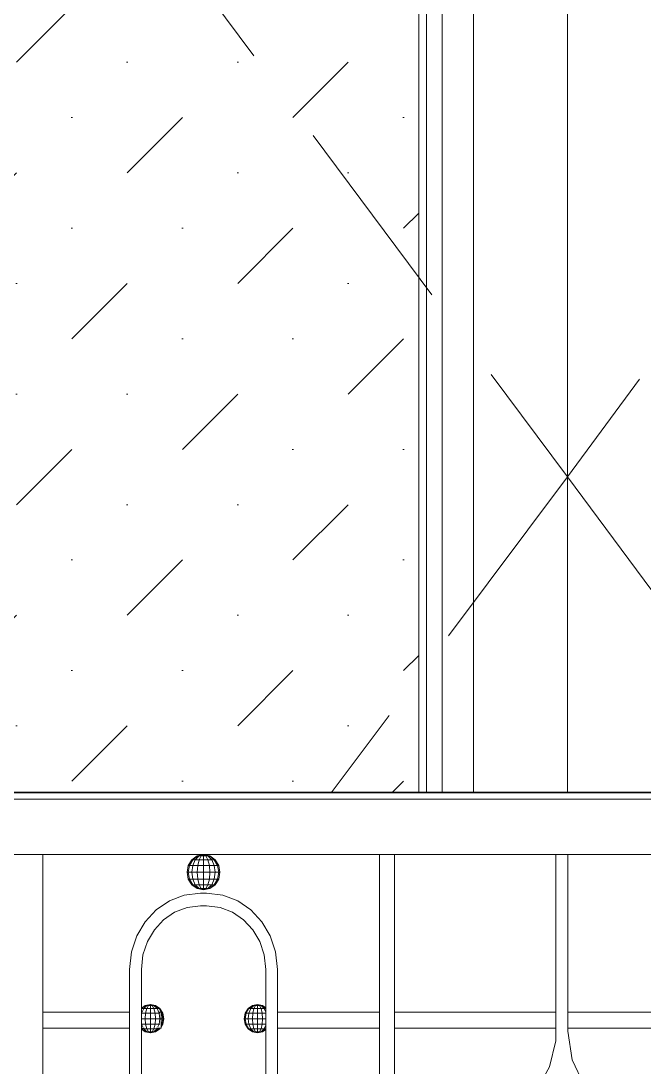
# Model space of a CAD drawing. Header units: millimetres. Extents: x 1832547 to 2001569, y -558009 to -417808.
# Drawn here: x 1888791 to 1889189, y -522876 to -522207 of the extents above; entities that cross this region are included whole.
import ezdxf
from ezdxf.xclip import XClip

# ---------------------------------------------------------------- set-up
doc = ezdxf.new("R2010")
doc.units = ezdxf.units.MM
doc.header["$MEASUREMENT"] = 0
doc.header["$XCLIPFRAME"] = 0
doc.linetypes.add('HIDDEN', pattern=[9.525, 6.35, -3.175])
for name, color, linetype, lineweight in [('CA. HATCH', 250, 'CONTINUOUS', 9), ('CA. TUONG', 30, 'CONTINUOUS', 30), ('CA.dim 08', 8, 'CONTINUOUS', 13), ('CA.khuat 75', 75, 'HIDDEN', 9), ('CA.noi that 15', 15, 'CONTINUOUS', 9), ('CA.thay 145', 145, 'CONTINUOUS', 18), ('CA_manh 08', 8, 'CONTINUOUS', 9)]:
    doc.layers.add(name, color=color, linetype=linetype, lineweight=lineweight)

# ---------------------------------------------------------------- blocks, each defined once
blk = doc.blocks.new('\xad54t54')
at = {"layer": 'CA. HATCH'}
h = blk.add_hatch(dxfattribs=at)
h.set_pattern_fill('MUDST', color=256, scale=200, angle=45, double=1)
h.paths.add_polyline_path([(1844214.98, -519021.52), (1844865.11, -519021.52), (1844865.11, -516941.52), (1844214.98, -516941.52)])
h.paths.add_polyline_path([(1845703.34, -519021.52), (1845055.11, -519021.52), (1845055.11, -516941.52), (1845703.34, -516941.52)])
at = {"layer": 'CA.dim 08'}
for points in [[(1844209.98, -519026.52), (1844870.11, -519026.52), (1844870.11, -516936.52), (1844209.98, -516936.52)], [(1844214.98, -519021.52), (1844865.11, -519021.52), (1844865.11, -516941.52), (1844214.98, -516941.52)]]:
    blk.add_lwpolyline(points, close=True, dxfattribs=at)
at = {"layer": 'CA.khuat 75', "ltscale": 20}
for points in [[(1844114.98, -516846.52), (1844960.11, -517981.52), (1844113.09, -519116.52)], [(1845798.34, -516846.52), (1844960.11, -517981.52), (1845800.23, -519116.52)]]:
    blk.add_lwpolyline(points, dxfattribs=at)
at = {"layer": 'CA.noi that 15'}
blk.add_lwpolyline([(1844199.98, -519036.52), (1844880.11, -519036.52), (1844880.11, -516926.52), (1844199.98, -516926.52)], close=True, dxfattribs=at)
at = {"layer": 'CA.thay 145'}
for points in [[(1844119.98, -519116.52), (1844960.11, -519116.52), (1844960.11, -516846.52), (1844119.98, -516846.52)], [(1845800.23, -519116.52), (1844960.11, -519116.52), (1844960.11, -516846.52), (1845800.23, -516846.52)], [(1844179.98, -519056.52), (1844900.11, -519056.52), (1844900.11, -516906.52), (1844179.98, -516906.52)]]:
    blk.add_lwpolyline(points, close=True, dxfattribs=at)

msp = doc.modelspace()

# ---------------------------------------------------------------- linework, layer by layer
at = {"layer": 'CA_manh 08'}
for p, q in [((1887851.61, -522700.22), (1890433.98, -522700.22)), ((1890433.98, -522704.8), (1887851.61, -522704.8)), ((1888805.25, -522740.22), (1888777.32, -522740.22)), ((1888805.25, -522840.99), (1888805.25, -522740.22)), ((1888805.25, -522740.22), (1888907.96, -522740.22)), ((1888900.52, -522743.53), (1888903.93, -522741.08)), ((1888901.09, -522743.53), (1888904.24, -522741.08)), ((1888902.7, -522743.53), (1888905.11, -522741.08)), ((1888903.93, -522741.08), (1888907.96, -522740.22)), ((1888904.24, -522741.08), (1888903.93, -522741.08)), ((1888904.24, -522741.08), (1888907.96, -522740.22)), ((1888905.11, -522741.08), (1888904.24, -522741.08)), ((1888905.11, -522741.08), (1888907.96, -522740.22)), ((1888906.42, -522741.08), (1888905.11, -522741.08)), ((1888905.11, -522743.53), (1888906.42, -522741.08)), ((1888906.42, -522741.08), (1888907.96, -522740.22)), ((1888907.96, -522741.08), (1888906.42, -522741.08)), ((1888907.96, -522740.22), (1888907.96, -522741.08)), ((1888909.5, -522741.08), (1888907.96, -522740.22)), ((1888910.8, -522741.08), (1888907.96, -522740.22)), ((1888911.67, -522741.08), (1888907.96, -522740.22)), ((1888911.98, -522741.08), (1888907.96, -522740.22)), ((1888907.96, -522740.22), (1889020.42, -522740.22)), ((1888909.5, -522741.08), (1888907.96, -522741.08)), ((1888907.96, -522741.08), (1888907.96, -522743.53)), ((1888910.8, -522741.08), (1888909.5, -522741.08)), ((1888910.8, -522743.53), (1888909.5, -522741.08)), ((1888911.67, -522741.08), (1888910.8, -522741.08)), ((1888913.21, -522743.53), (1888910.8, -522741.08)), ((1888911.98, -522741.08), (1888911.67, -522741.08)), ((1888914.82, -522743.53), (1888911.67, -522741.08)), ((1888915.39, -522743.53), (1888911.98, -522741.08)), ((1889029.88, -522740.22), (1889020.42, -522740.22)), ((1889020.42, -522740.22), (1889020.42, -522840.99)), ((1889029.88, -522740.22), (1889133.08, -522740.22)), ((1889029.88, -522840.99), (1889029.88, -522740.22)), ((1889133.08, -522740.22), (1889133.08, -522840.99)), ((1889133.08, -522740.22), (1889140.65, -522740.22)), ((1889140.65, -522840.99), (1889140.65, -522740.22)), ((1889140.65, -522740.22), (1889242.49, -522740.22)), ((1888897.44, -522751.52), (1888898.24, -522747.19)), ((1888898.24, -522747.19), (1888900.52, -522743.53)), ((1888898.98, -522747.19), (1888898.24, -522747.19)), ((1888898.24, -522751.52), (1888898.98, -522747.19)), ((1888898.98, -522747.19), (1888901.09, -522743.53)), ((1888901.09, -522747.19), (1888898.98, -522747.19)), ((1888901.09, -522743.53), (1888900.52, -522743.53)), ((1888900.52, -522751.52), (1888901.09, -522747.19)), ((1888902.7, -522743.53), (1888901.09, -522743.53)), ((1888901.09, -522747.19), (1888902.7, -522743.53)), ((1888904.24, -522747.19), (1888901.09, -522747.19)), ((1888905.11, -522743.53), (1888902.7, -522743.53)), ((1888903.93, -522751.52), (1888904.24, -522747.19)), ((1888904.24, -522747.19), (1888905.11, -522743.53)), ((1888907.96, -522747.19), (1888904.24, -522747.19)), ((1888907.96, -522743.53), (1888905.11, -522743.53)), ((1888910.8, -522743.53), (1888907.96, -522743.53)), ((1888907.96, -522743.53), (1888907.96, -522747.19)), ((1888911.67, -522747.19), (1888907.96, -522747.19)), ((1888907.96, -522747.19), (1888907.96, -522751.52)), ((1888913.21, -522743.53), (1888910.8, -522743.53)), ((1888911.67, -522747.19), (1888910.8, -522743.53)), ((1888914.82, -522747.19), (1888911.67, -522747.19)), ((1888911.98, -522751.52), (1888911.67, -522747.19)), ((1888914.82, -522743.53), (1888913.21, -522743.53)), ((1888914.82, -522747.19), (1888913.21, -522743.53)), ((1888915.39, -522743.53), (1888914.82, -522743.53)), ((1888916.93, -522747.19), (1888914.82, -522743.53)), ((1888916.93, -522747.19), (1888914.82, -522747.19)), ((1888915.39, -522751.52), (1888914.82, -522747.19)), ((1888917.67, -522747.19), (1888915.39, -522743.53)), ((1888917.67, -522747.19), (1888916.93, -522747.19)), ((1888917.67, -522751.52), (1888916.93, -522747.19)), ((1888918.47, -522751.52), (1888917.67, -522747.19)), ((1888898.24, -522751.52), (1888897.44, -522751.52)), ((1888898.24, -522755.84), (1888897.44, -522751.52)), ((1888900.52, -522751.52), (1888898.24, -522751.52)), ((1888898.98, -522755.84), (1888898.24, -522751.52)), ((1888898.98, -522755.84), (1888898.24, -522755.84)), ((1888900.52, -522759.5), (1888898.24, -522755.84)), ((1888901.09, -522755.84), (1888898.98, -522755.84)), ((1888901.09, -522759.5), (1888898.98, -522755.84)), ((1888903.93, -522751.52), (1888900.52, -522751.52)), ((1888901.09, -522755.84), (1888900.52, -522751.52)), ((1888904.24, -522755.84), (1888901.09, -522755.84)), ((1888902.7, -522759.5), (1888901.09, -522755.84)), ((1888907.96, -522751.52), (1888903.93, -522751.52)), ((1888904.24, -522755.84), (1888903.93, -522751.52)), ((1888907.96, -522755.84), (1888904.24, -522755.84)), ((1888905.11, -522759.5), (1888904.24, -522755.84)), ((1888911.98, -522751.52), (1888907.96, -522751.52)), ((1888907.96, -522751.52), (1888907.96, -522755.84)), ((1888911.67, -522755.84), (1888907.96, -522755.84)), ((1888907.96, -522755.84), (1888907.96, -522759.5)), ((1888910.8, -522759.5), (1888911.67, -522755.84)), ((1888911.67, -522755.84), (1888911.98, -522751.52)), ((1888914.82, -522755.84), (1888911.67, -522755.84)), ((1888915.39, -522751.52), (1888911.98, -522751.52)), ((1888913.21, -522759.5), (1888914.82, -522755.84)), ((1888914.82, -522755.84), (1888915.39, -522751.52)), ((1888916.93, -522755.84), (1888914.82, -522755.84)), ((1888914.82, -522759.5), (1888916.93, -522755.84)), ((1888917.67, -522751.52), (1888915.39, -522751.52)), ((1888915.39, -522759.5), (1888917.67, -522755.84)), ((1888916.93, -522755.84), (1888917.67, -522751.52)), ((1888917.67, -522755.84), (1888916.93, -522755.84)), ((1888918.47, -522751.52), (1888917.67, -522751.52)), ((1888917.67, -522755.84), (1888918.47, -522751.52)), ((1888901.09, -522759.5), (1888900.52, -522759.5)), ((1888903.93, -522761.95), (1888900.52, -522759.5)), ((1888902.7, -522759.5), (1888901.09, -522759.5)), ((1888904.24, -522761.95), (1888901.09, -522759.5)), ((1888905.11, -522759.5), (1888902.7, -522759.5)), ((1888905.11, -522761.95), (1888902.7, -522759.5)), ((1888904.24, -522761.95), (1888903.93, -522761.95)), ((1888907.96, -522762.81), (1888903.93, -522761.95)), ((1888905.11, -522761.95), (1888904.24, -522761.95)), ((1888907.96, -522762.81), (1888904.24, -522761.95)), ((1888907.96, -522759.5), (1888905.11, -522759.5)), ((1888906.42, -522761.95), (1888905.11, -522759.5)), ((1888906.42, -522761.95), (1888905.11, -522761.95)), ((1888907.96, -522762.81), (1888905.11, -522761.95)), ((1888907.96, -522761.95), (1888906.42, -522761.95)), ((1888907.96, -522762.81), (1888906.42, -522761.95)), ((1888910.8, -522759.5), (1888907.96, -522759.5)), ((1888907.96, -522759.5), (1888907.96, -522761.95)), ((1888909.5, -522761.95), (1888907.96, -522761.95)), ((1888907.96, -522761.95), (1888907.96, -522762.81)), ((1888907.96, -522762.81), (1888911.98, -522761.95)), ((1888907.96, -522762.81), (1888911.67, -522761.95)), ((1888907.96, -522762.81), (1888910.8, -522761.95)), ((1888907.96, -522762.81), (1888909.5, -522761.95)), ((1888909.5, -522761.95), (1888910.8, -522759.5)), ((1888910.8, -522761.95), (1888909.5, -522761.95)), ((1888913.21, -522759.5), (1888910.8, -522759.5)), ((1888910.8, -522761.95), (1888913.21, -522759.5)), ((1888911.67, -522761.95), (1888910.8, -522761.95)), ((1888911.67, -522761.95), (1888914.82, -522759.5)), ((1888911.98, -522761.95), (1888911.67, -522761.95)), ((1888911.98, -522761.95), (1888915.39, -522759.5)), ((1888914.82, -522759.5), (1888913.21, -522759.5)), ((1888914.82, -522759.5), (1888915.39, -522759.5)), ((1888886.11, -522769.81), (1888877.68, -522775.57)), ((1888895.67, -522766.14), (1888886.11, -522769.81)), ((1888906.07, -522764.85), (1888895.67, -522766.14)), ((1888909.85, -522764.85), (1888906.07, -522764.85)), ((1888920.25, -522766.14), (1888909.85, -522764.85)), ((1888929.81, -522769.81), (1888920.25, -522766.14)), ((1888938.24, -522775.57), (1888929.81, -522769.81)), ((1888877.68, -522775.57), (1888870.65, -522783.12)), ((1888889.45, -522777.11), (1888897.42, -522774.05)), ((1888897.42, -522774.05), (1888906.1, -522772.97)), ((1888906.1, -522772.97), (1888909.82, -522772.97)), ((1888909.82, -522772.97), (1888918.5, -522774.05)), ((1888918.5, -522774.05), (1888926.46, -522777.11)), ((1888945.27, -522783.12), (1888938.24, -522775.57)), ((1888870.65, -522783.12), (1888865.29, -522792.18)), ((1888876.56, -522788.22), (1888882.42, -522781.92)), ((1888882.42, -522781.92), (1888889.45, -522777.11)), ((1888926.46, -522777.11), (1888933.49, -522781.92)), ((1888933.49, -522781.92), (1888939.36, -522788.22)), ((1888950.63, -522792.18), (1888945.27, -522783.12)), ((1888872.09, -522795.77), (1888876.56, -522788.22)), ((1888939.36, -522788.22), (1888943.83, -522795.77)), ((1888865.29, -522792.18), (1888861.87, -522802.44)), ((1888869.24, -522804.33), (1888872.09, -522795.77)), ((1888943.83, -522795.77), (1888946.68, -522804.33)), ((1888954.05, -522802.44), (1888950.63, -522792.18)), ((1888861.87, -522802.44), (1888860.67, -522813.61)), ((1888955.25, -522813.61), (1888954.05, -522802.44)), ((1888868.23, -522813.65), (1888869.24, -522804.33)), ((1888946.68, -522804.33), (1888947.69, -522813.65)), ((1888860.67, -522813.61), (1888860.67, -522840.99)), ((1888868.23, -522838.45), (1888868.23, -522813.65)), ((1888947.69, -522813.65), (1888947.69, -522838.09)), ((1888955.25, -522840.99), (1888955.25, -522813.61)), ((1888868.23, -522838.45), (1888870.73, -522836.66)), ((1888868.43, -522838.64), (1888870.98, -522836.66)), ((1888869.73, -522838.64), (1888871.69, -522836.66)), ((1888870.73, -522836.66), (1888873.99, -522835.97)), ((1888870.98, -522836.66), (1888870.73, -522836.66)), ((1888870.98, -522836.66), (1888873.99, -522835.97)), ((1888871.69, -522836.66), (1888870.98, -522836.66)), ((1888871.69, -522836.66), (1888873.99, -522835.97)), ((1888872.74, -522836.66), (1888871.69, -522836.66)), ((1888871.69, -522838.64), (1888872.74, -522836.66)), ((1888872.74, -522836.66), (1888873.99, -522835.97)), ((1888873.99, -522836.66), (1888872.74, -522836.66)), ((1888873.99, -522835.97), (1888873.99, -522836.66)), ((1888877.25, -522836.66), (1888873.99, -522835.97)), ((1888877, -522836.66), (1888873.99, -522835.97)), ((1888876.29, -522836.66), (1888873.99, -522835.97)), ((1888875.24, -522836.66), (1888873.99, -522835.97)), ((1888875.24, -522836.66), (1888873.99, -522836.66)), ((1888873.99, -522836.66), (1888873.99, -522838.64)), ((1888876.29, -522836.66), (1888875.24, -522836.66)), ((1888876.29, -522838.64), (1888875.24, -522836.66)), ((1888877, -522836.66), (1888876.29, -522836.66)), ((1888878.24, -522838.64), (1888876.29, -522836.66)), ((1888877, -522836.66), (1888877.25, -522836.66)), ((1888879.55, -522838.64), (1888877, -522836.66)), ((1888880.01, -522838.64), (1888877.25, -522836.66)), ((1888936.41, -522838.64), (1888939.18, -522836.66)), ((1888936.87, -522838.64), (1888939.42, -522836.66)), ((1888938.18, -522838.64), (1888940.13, -522836.66)), ((1888939.18, -522836.66), (1888942.43, -522835.97)), ((1888939.42, -522836.66), (1888939.18, -522836.66)), ((1888939.42, -522836.66), (1888942.43, -522835.97)), ((1888940.13, -522836.66), (1888939.42, -522836.66)), ((1888940.13, -522836.66), (1888942.43, -522835.97)), ((1888941.19, -522836.66), (1888940.13, -522836.66)), ((1888940.13, -522838.64), (1888941.19, -522836.66)), ((1888941.19, -522836.66), (1888942.43, -522835.97)), ((1888942.43, -522836.66), (1888941.19, -522836.66)), ((1888942.43, -522835.97), (1888942.43, -522836.66)), ((1888945.69, -522836.66), (1888942.43, -522835.97)), ((1888945.44, -522836.66), (1888942.43, -522835.97)), ((1888944.74, -522836.66), (1888942.43, -522835.97)), ((1888943.68, -522836.66), (1888942.43, -522835.97)), ((1888943.68, -522836.66), (1888942.43, -522836.66)), ((1888942.43, -522836.66), (1888942.43, -522838.64)), ((1888944.74, -522836.66), (1888943.68, -522836.66)), ((1888944.74, -522838.64), (1888943.68, -522836.66)), ((1888945.44, -522836.66), (1888944.74, -522836.66)), ((1888946.69, -522838.64), (1888944.74, -522836.66)), ((1888945.44, -522836.66), (1888945.69, -522836.66)), ((1888947.69, -522838.4), (1888945.44, -522836.66)), ((1888947.69, -522838.09), (1888945.69, -522836.66)), ((1888805.25, -522840.99), (1888860.67, -522840.99)), ((1888805.25, -522840.99), (1888805.25, -522851.15)), ((1888860.67, -522840.99), (1888860.67, -522851.15)), ((1888868.23, -522838.64), (1888868.23, -522838.45)), ((1888868.43, -522838.64), (1888868.23, -522838.64)), ((1888868.23, -522838.98), (1888868.43, -522838.64)), ((1888868.23, -522838.98), (1888868.23, -522838.64)), ((1888868.23, -522840.99), (1888868.23, -522838.98)), ((1888868.23, -522840.99), (1888868.35, -522840.99)), ((1888868.23, -522841.61), (1888868.23, -522840.99)), ((1888868.43, -522841.61), (1888868.23, -522841.61)), ((1888868.23, -522843.08), (1888868.43, -522841.61)), ((1888868.23, -522843.08), (1888868.23, -522841.61)), ((1888868.23, -522845.11), (1888868.23, -522843.08)), ((1888869.73, -522838.64), (1888868.43, -522838.64)), ((1888868.43, -522841.61), (1888869.73, -522838.64)), ((1888870.98, -522841.61), (1888868.43, -522841.61)), ((1888871.69, -522838.64), (1888869.73, -522838.64)), ((1888870.73, -522845.11), (1888870.98, -522841.61)), ((1888870.98, -522841.61), (1888871.69, -522838.64)), ((1888873.99, -522841.61), (1888870.98, -522841.61)), ((1888873.99, -522838.64), (1888871.69, -522838.64)), ((1888876.29, -522838.64), (1888873.99, -522838.64)), ((1888873.99, -522838.64), (1888873.99, -522841.61)), ((1888877, -522841.61), (1888873.99, -522841.61)), ((1888873.99, -522841.61), (1888873.99, -522845.11)), ((1888878.24, -522838.64), (1888876.29, -522838.64)), ((1888877, -522841.61), (1888876.29, -522838.64)), ((1888879.55, -522841.61), (1888877, -522841.61)), ((1888877.25, -522845.11), (1888877, -522841.61)), ((1888879.55, -522838.64), (1888878.24, -522838.64)), ((1888879.55, -522841.61), (1888878.24, -522838.64)), ((1888880.01, -522838.64), (1888879.55, -522838.64)), ((1888880.85, -522840.99), (1888879.55, -522838.64)), ((1888880.08, -522841.61), (1888879.55, -522841.61)), ((1888880.01, -522845.11), (1888879.55, -522841.61)), ((1888879.62, -522840.99), (1888880.85, -522840.99)), ((1888881.85, -522841.61), (1888880.01, -522838.64)), ((1888880.85, -522841.61), (1888880.84, -522845.11)), ((1888881.25, -522841.61), (1888880.85, -522840.99)), ((1888880.85, -522840.99), (1888880.85, -522841.61)), ((1888881.25, -522841.61), (1888880.85, -522841.61)), ((1888881.85, -522841.61), (1888881.25, -522841.61)), ((1888881.85, -522845.11), (1888881.25, -522841.61)), ((1888882.5, -522845.11), (1888881.85, -522841.61)), ((1888933.92, -522845.11), (1888934.57, -522841.61)), ((1888934.57, -522841.61), (1888936.41, -522838.64)), ((1888935.17, -522841.61), (1888934.57, -522841.61)), ((1888934.57, -522845.11), (1888935.17, -522841.61)), ((1888935.17, -522841.61), (1888936.87, -522838.64)), ((1888936.87, -522841.61), (1888935.17, -522841.61)), ((1888936.87, -522838.64), (1888936.41, -522838.64)), ((1888936.41, -522845.11), (1888936.87, -522841.61)), ((1888938.18, -522838.64), (1888936.87, -522838.64)), ((1888936.87, -522841.61), (1888938.18, -522838.64)), ((1888939.42, -522841.61), (1888936.87, -522841.61)), ((1888940.13, -522838.64), (1888938.18, -522838.64)), ((1888939.18, -522845.11), (1888939.42, -522841.61)), ((1888939.42, -522841.61), (1888940.13, -522838.64)), ((1888942.43, -522841.61), (1888939.42, -522841.61)), ((1888942.43, -522838.64), (1888940.13, -522838.64)), ((1888944.74, -522838.64), (1888942.43, -522838.64)), ((1888942.43, -522838.64), (1888942.43, -522841.61)), ((1888945.44, -522841.61), (1888942.43, -522841.61)), ((1888942.43, -522841.61), (1888942.43, -522845.11)), ((1888946.69, -522838.64), (1888944.74, -522838.64)), ((1888945.44, -522841.61), (1888944.74, -522838.64)), ((1888947.69, -522841.61), (1888945.44, -522841.61)), ((1888945.69, -522845.11), (1888945.44, -522841.61)), ((1888947.69, -522838.64), (1888946.69, -522838.64)), ((1888947.69, -522840.91), (1888946.69, -522838.64)), ((1888947.69, -522838.09), (1888947.69, -522838.4)), ((1888947.69, -522838.4), (1888947.69, -522838.64)), ((1888947.69, -522838.64), (1888947.69, -522840.91)), ((1888947.69, -522840.91), (1888947.69, -522841.61)), ((1888947.69, -522841.61), (1888947.69, -522845.11)), ((1889020.42, -522840.99), (1888955.25, -522840.99)), ((1888955.25, -522851.15), (1888955.25, -522840.99)), ((1889020.42, -522840.99), (1889020.42, -522851.15)), ((1889133.08, -522840.99), (1889029.88, -522840.99)), ((1889029.88, -522851.15), (1889029.88, -522840.99)), ((1889133.08, -522851.15), (1889133.08, -522840.99)), ((1889239.07, -522840.99), (1889140.65, -522840.99)), ((1889140.65, -522840.99), (1889140.65, -522851.15)), ((1888870.73, -522845.11), (1888868.23, -522845.11)), ((1888868.23, -522847.14), (1888868.23, -522845.11)), ((1888868.43, -522848.61), (1888868.23, -522847.14)), ((1888868.23, -522848.61), (1888868.23, -522847.14)), ((1888868.43, -522848.61), (1888868.23, -522848.61)), ((1888868.23, -522851.15), (1888868.23, -522848.61)), ((1888870.98, -522848.61), (1888868.43, -522848.61)), ((1888869.22, -522850.41), (1888868.43, -522848.61)), ((1888873.99, -522845.11), (1888870.73, -522845.11)), ((1888870.98, -522848.61), (1888870.73, -522845.11)), ((1888873.99, -522848.61), (1888870.98, -522848.61)), ((1888871.69, -522851.58), (1888870.98, -522848.61)), ((1888877.25, -522845.11), (1888873.99, -522845.11)), ((1888873.99, -522845.11), (1888873.99, -522848.61)), ((1888877, -522848.61), (1888873.99, -522848.61)), ((1888873.99, -522848.61), (1888873.99, -522851.58)), ((1888876.29, -522851.58), (1888877, -522848.61)), ((1888877, -522848.61), (1888877.25, -522845.11)), ((1888879.55, -522848.61), (1888877, -522848.61)), ((1888880.01, -522845.11), (1888877.25, -522845.11)), ((1888878.76, -522850.41), (1888879.55, -522848.61)), ((1888879.55, -522848.61), (1888880.01, -522845.11)), ((1888880.08, -522848.61), (1888879.55, -522848.61)), ((1888880.84, -522845.11), (1888880.01, -522845.11)), ((1888881.85, -522845.11), (1888880.84, -522845.11)), ((1888880.84, -522845.11), (1888880.85, -522848.61)), ((1888881.25, -522848.61), (1888880.85, -522848.61)), ((1888880.85, -522850.22), (1888881.85, -522848.61)), ((1888880.85, -522849.32), (1888881.25, -522848.61)), ((1888880.85, -522848.61), (1888880.85, -522849.32)), ((1888880.85, -522849.32), (1888880.85, -522850.22)), ((1888880.85, -522851.15), (1888880.85, -522850.22)), ((1888881.25, -522848.61), (1888881.85, -522845.11)), ((1888881.85, -522848.61), (1888881.25, -522848.61)), ((1888882.5, -522845.11), (1888881.85, -522845.11)), ((1888881.85, -522848.61), (1888882.5, -522845.11)), ((1888934.57, -522845.11), (1888933.92, -522845.11)), ((1888934.57, -522848.61), (1888933.92, -522845.11)), ((1888936.41, -522845.11), (1888934.57, -522845.11)), ((1888935.17, -522848.61), (1888934.57, -522845.11)), ((1888935.17, -522848.61), (1888934.57, -522848.61)), ((1888936.41, -522851.58), (1888934.57, -522848.61)), ((1888936.87, -522848.61), (1888935.17, -522848.61)), ((1888936.87, -522851.58), (1888935.17, -522848.61)), ((1888939.18, -522845.11), (1888936.41, -522845.11)), ((1888936.87, -522848.61), (1888936.41, -522845.11)), ((1888939.42, -522848.61), (1888936.87, -522848.61)), ((1888938.18, -522851.58), (1888936.87, -522848.61)), ((1888942.43, -522845.11), (1888939.18, -522845.11)), ((1888939.42, -522848.61), (1888939.18, -522845.11)), ((1888942.43, -522848.61), (1888939.42, -522848.61)), ((1888940.13, -522851.58), (1888939.42, -522848.61)), ((1888945.69, -522845.11), (1888942.43, -522845.11)), ((1888942.43, -522845.11), (1888942.43, -522848.61)), ((1888945.44, -522848.61), (1888942.43, -522848.61)), ((1888942.43, -522848.61), (1888942.43, -522851.58)), ((1888944.74, -522851.58), (1888945.44, -522848.61)), ((1888945.44, -522848.61), (1888945.69, -522845.11)), ((1888947.69, -522848.61), (1888945.44, -522848.61)), ((1888947.69, -522845.11), (1888945.69, -522845.11)), ((1888946.69, -522851.58), (1888947.69, -522849.31)), ((1888947.69, -522845.11), (1888947.69, -522848.61)), ((1888947.69, -522848.61), (1888947.69, -522849.31)), ((1888947.69, -522849.31), (1888947.69, -522851.58)), ((1888860.67, -522851.15), (1888805.25, -522851.15)), ((1888805.25, -523363.42), (1888805.25, -522851.15)), ((1888860.67, -522851.15), (1888860.67, -523363.42)), ((1888869.55, -522851.15), (1888868.23, -522851.15)), ((1888868.23, -522851.24), (1888868.23, -522851.15)), ((1888868.43, -522851.58), (1888868.23, -522851.24)), ((1888868.23, -522851.58), (1888868.23, -522851.24)), ((1888868.43, -522851.58), (1888868.23, -522851.58)), ((1888868.23, -522851.77), (1888868.23, -522851.58)), ((1888870.73, -522853.56), (1888868.23, -522851.77)), ((1888868.23, -523361.66), (1888868.23, -522851.77)), ((1888869.73, -522851.58), (1888868.43, -522851.58)), ((1888870.98, -522853.56), (1888868.43, -522851.58)), ((1888869.73, -522851.58), (1888869.55, -522851.15)), ((1888870.03, -522851.15), (1888869.55, -522851.15)), ((1888871.69, -522851.58), (1888869.73, -522851.58)), ((1888871.69, -522853.56), (1888869.73, -522851.58)), ((1888870.98, -522853.56), (1888870.73, -522853.56)), ((1888873.99, -522854.25), (1888870.73, -522853.56)), ((1888871.69, -522853.56), (1888870.98, -522853.56)), ((1888873.99, -522854.25), (1888870.98, -522853.56)), ((1888873.99, -522851.58), (1888871.69, -522851.58)), ((1888872.74, -522853.56), (1888871.69, -522851.58)), ((1888872.74, -522853.56), (1888871.69, -522853.56)), ((1888873.99, -522854.25), (1888871.69, -522853.56)), ((1888873.99, -522853.56), (1888872.74, -522853.56)), ((1888873.99, -522854.25), (1888872.74, -522853.56)), ((1888876.29, -522851.58), (1888873.99, -522851.58)), ((1888873.99, -522851.58), (1888873.99, -522853.56)), ((1888875.24, -522853.56), (1888873.99, -522853.56)), ((1888873.99, -522853.56), (1888873.99, -522854.25)), ((1888873.99, -522854.25), (1888877.25, -522853.56)), ((1888873.99, -522854.25), (1888877, -522853.56)), ((1888873.99, -522854.25), (1888876.29, -522853.56)), ((1888873.99, -522854.25), (1888875.24, -522853.56)), ((1888875.24, -522853.56), (1888876.29, -522851.58)), ((1888876.29, -522853.56), (1888875.24, -522853.56)), ((1888878.24, -522851.58), (1888876.29, -522851.58)), ((1888876.29, -522853.56), (1888878.24, -522851.58)), ((1888877, -522853.56), (1888876.29, -522853.56)), ((1888877, -522853.56), (1888879.55, -522851.58)), ((1888877.25, -522853.56), (1888877, -522853.56)), ((1888877.25, -522853.56), (1888880.01, -522851.58)), ((1888878.43, -522851.15), (1888877.95, -522851.15)), ((1888878.24, -522851.58), (1888878.43, -522851.15)), ((1888879.55, -522851.58), (1888878.24, -522851.58)), ((1888879.79, -522851.15), (1888878.43, -522851.15)), ((1888879.55, -522851.58), (1888879.79, -522851.15)), ((1888879.55, -522851.58), (1888880.01, -522851.58)), ((1888880.27, -522851.15), (1888879.79, -522851.15)), ((1888880.01, -522851.58), (1888880.27, -522851.15)), ((1888880.27, -522851.15), (1888880.85, -522851.15)), ((1888936.87, -522851.58), (1888936.41, -522851.58)), ((1888939.18, -522853.56), (1888936.41, -522851.58)), ((1888938.18, -522851.58), (1888936.87, -522851.58)), ((1888939.42, -522853.56), (1888936.87, -522851.58)), ((1888940.13, -522851.58), (1888938.18, -522851.58)), ((1888940.13, -522853.56), (1888938.18, -522851.58)), ((1888939.42, -522853.56), (1888939.18, -522853.56)), ((1888942.43, -522854.25), (1888939.18, -522853.56)), ((1888940.13, -522853.56), (1888939.42, -522853.56)), ((1888942.43, -522854.25), (1888939.42, -522853.56)), ((1888942.43, -522851.58), (1888940.13, -522851.58)), ((1888941.19, -522853.56), (1888940.13, -522851.58)), ((1888941.19, -522853.56), (1888940.13, -522853.56)), ((1888942.43, -522854.25), (1888940.13, -522853.56)), ((1888942.43, -522853.56), (1888941.19, -522853.56)), ((1888942.43, -522854.25), (1888941.19, -522853.56)), ((1888944.74, -522851.58), (1888942.43, -522851.58)), ((1888942.43, -522851.58), (1888942.43, -522853.56)), ((1888943.68, -522853.56), (1888942.43, -522853.56)), ((1888942.43, -522853.56), (1888942.43, -522854.25)), ((1888942.43, -522854.25), (1888945.69, -522853.56)), ((1888942.43, -522854.25), (1888945.44, -522853.56)), ((1888942.43, -522854.25), (1888944.74, -522853.56)), ((1888942.43, -522854.25), (1888943.68, -522853.56)), ((1888943.68, -522853.56), (1888944.74, -522851.58)), ((1888944.74, -522853.56), (1888943.68, -522853.56)), ((1888946.69, -522851.58), (1888944.74, -522851.58)), ((1888944.74, -522853.56), (1888946.69, -522851.58)), ((1888945.44, -522853.56), (1888944.74, -522853.56)), ((1888945.44, -522853.56), (1888947.69, -522851.81)), ((1888945.69, -522853.56), (1888945.44, -522853.56)), ((1888945.69, -522853.56), (1888947.69, -522852.13)), ((1888947.69, -522851.58), (1888946.69, -522851.58)), ((1888947.69, -522851.58), (1888947.69, -522851.81)), ((1888947.69, -522851.81), (1888947.69, -522852.13)), ((1888947.69, -522852.13), (1888947.69, -523368.31)), ((1888955.25, -522851.15), (1889020.42, -522851.15)), ((1888955.25, -523363.42), (1888955.25, -522851.15)), ((1889020.42, -522851.15), (1889020.42, -523363.42)), ((1889029.88, -522851.15), (1889133.08, -522851.15)), ((1889029.88, -523363.42), (1889029.88, -522851.15)), ((1889133.08, -522859.31), (1889133.08, -522851.15)), ((1889140.65, -522853.15), (1889140.65, -522851.15)), ((1889140.65, -522851.15), (1889239.07, -522851.15)), ((1889140.65, -522853.15), (1889143.49, -522871.46)), ((1889128.93, -522875.93), (1889133.08, -522859.31)), ((1889120.87, -522890.55), (1889128.93, -522875.93)), ((1889143.49, -522871.46), (1889151.07, -522887.24))]:
    msp.add_line(p, q, dxfattribs=at)

# ---------------------------------------------------------------- next in the draw order: block references
at = {"layer": 'CA. TUONG'}
ref = msp.add_blockref('\xad54t54', (44180.32, -4517.07), dxfattribs=at)
XClip(ref).set_block_clipping_path([(1843438.9221946723, -516556.1796094576), (1846481.2902095364, -516556.1796094576), (1846481.2902095364, -518126.5155681118), (1846283.6574753213, -518126.5155681118), (1846283.6574753213, -518183.6790261315), (1843641.2894604583, -518183.6790261315), (1843641.2894604583, -518126.5155681118), (1843438.9221946723, -518126.5155681118)])

# ---------------------------------------------------------------- next in the draw order: linework, layer by layer
at = {"layer": 'CA.thay 145'}
msp.add_lwpolyline([(1887619.24, -521073.25), (1890661.61, -521073.25), (1890661.61, -522643.58), (1890463.98, -522643.58), (1890463.98, -522700.75), (1887821.61, -522700.75), (1887821.61, -522643.58), (1887619.24, -522643.58), (1887619.24, -521073.25)], close=True, dxfattribs=at)

doc.saveas('drawing.dxf')
